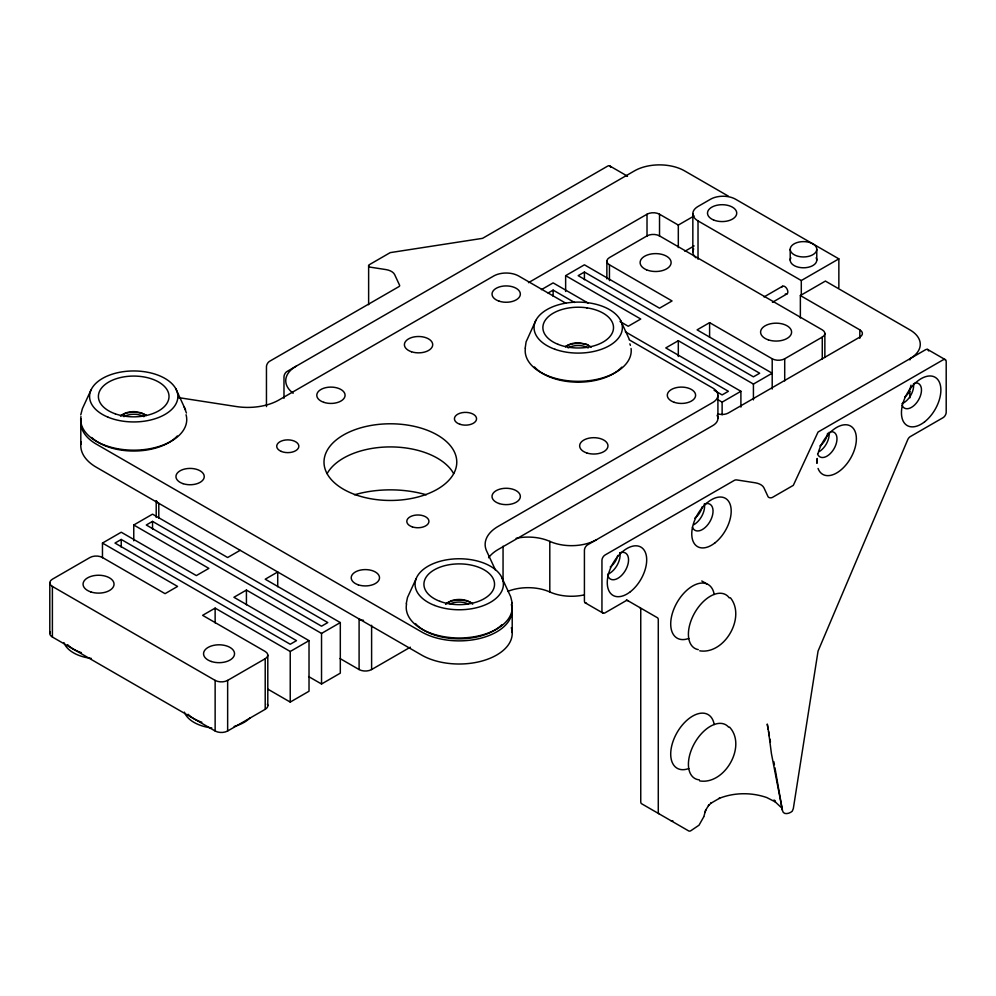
<?xml version="1.0" encoding="UTF-8"?>
<svg xmlns="http://www.w3.org/2000/svg" width="996" height="996" viewBox="0 0 996 996"><rect width="100%" height="100%" fill="white"/><g stroke="black" fill="none" stroke-linecap="round" stroke-linejoin="round"><path stroke-width="1.49" d="M49.8 633.419L49.8 582.822M156.21 500.976L156.21 517.41M267.8 655.094L267.8 705.691M368.632 304.726L368.632 265.596M606.863 261.201L606.863 278.905M816.944 459.007L816.944 463.327L817.268 458.471M525.203 348.114L526.1 341.84L535.86 320.363M406.231 603.725L407.489 597.476L416.129 578.726M80.763 414.859L82.394 408.634L90.972 390.059M705.143 812.363L705.703 810.022L703.848 816.521M705.691 810.097L709.028 804.83L708.393 805.615L711.617 802.664L710.895 803.237L719.622 798.207L718.988 798.456C734.102 792.418 751.42 792.231 766.758 797.547L775.486 802.004M818.052 453.441L818.139 453.105A27.888 16.098 -60 0 1 848.443 425.143A27.888 16.098 -60 0 1 848.443 461.658A27.888 16.098 -60 0 1 818.139 468.68L818.052 468.456M703.749 816.832L699.03 825.186L690.875 830.701A4.432 2.552 -60 0 1 688.659 830.913L641.673 803.784A4.42 2.552 -60 0 1 640.752 801.768L640.752 609.614A4.42 2.552 -60 0 0 639.83 607.585M445.598 604.385L450.839 600.924A15.139 8.74 0 0 1 472.677 604.199M120.491 416.104L125.01 413.228A15.164 8.752 0 0 1 135.045 411.672L141.444 412.867L146.3 415.506M528.478 282.665L647.014 214.227A8.852 5.104 0 0 1 659.526 214.227L678.313 225.071L694.125 215.933M102.464 557.822L102.464 543.069L121.238 532.225L196.349 575.588L208.874 568.367L133.763 525.004L133.763 540.816M133.763 525.004L152.537 514.16L227.648 557.523L240.173 550.302M541.388 289.662L553.129 282.889L588.337 303.207M565.641 291.467L565.641 275.655L584.415 264.812L659.526 308.187L672.051 300.954L609.452 264.812A8.852 5.104 0 0 1 609.452 257.591L647.014 235.903A8.852 5.104 0 0 1 659.526 235.903L822.273 329.863A8.852 5.104 0 0 1 822.273 337.096L822.273 359.22M121.238 539.459L114.988 543.069L290.234 644.25L296.497 640.64L121.238 539.459L121.238 547.128M152.537 521.394L146.275 525.004L321.534 626.185L327.796 622.575L152.537 521.394L152.537 529.05M548.124 292.998L553.129 290.11L574.53 302.473M584.415 272.045L578.166 275.655L753.424 376.837L759.674 373.226L584.415 272.045L584.415 279.714M684.899 251.253L694.125 245.937M267.936 689.195L290.234 702.08L309.021 691.236L309.021 640.64L290.234 651.484L215.136 608.12L202.611 615.341L265.21 651.484A8.852 5.104 0 0 1 265.21 658.705L265.21 709.301L227.648 730.989A8.852 5.104 0 0 1 215.136 730.989L52.39 637.029A8.852 5.104 0 0 1 50.223 631.862M308.623 676.558L321.534 684.003L340.308 673.159L340.308 622.575L321.534 633.419L246.423 590.055L233.911 597.276L309.021 640.64M822.273 337.096L784.711 358.772A8.852 5.104 0 0 1 772.199 358.772L709.6 322.642L697.088 329.863L772.199 373.226L753.424 384.07L678.313 340.707L665.789 347.928L740.9 391.291L740.9 407.103M764.057 296.933L782.495 286.275M838.856 258.86L735.583 199.225A17.704 10.221 0 0 0 710.546 199.225L698.022 206.458A17.704 10.221 0 0 0 698.022 220.913L801.294 280.536L838.856 258.86L838.856 287.583M772.435 302.311L786.927 293.945M800.361 318.023L800.361 295.538L825.472 281.034A8.852 5.104 0 0 0 826.331 281.619L909.896 329.863A35.408 20.443 0 0 1 909.896 358.772L909.896 359.93M102.464 543.069L177.574 586.432L165.062 593.666L102.464 557.523A8.852 5.104 0 0 0 89.951 557.523L52.39 579.211A8.852 5.104 0 0 0 52.39 586.432L215.136 680.393A8.852 5.104 0 0 0 227.648 680.393L265.21 658.705M717.431 399.421L722.125 402.135L740.9 391.291M340.022 658.543L359.095 669.549A8.852 5.104 0 0 0 371.608 669.549L410.34 647.188M586.582 307.801L587.341 307.913M178.11 397.541L236.289 406.542A44.26 25.547 0 0 0 279.042 399.931L493.667 276.017A17.704 10.221 0 0 1 518.704 276.017L565.865 303.245M699.715 650.811C724.466 654.858 746.241 617.134 730.367 597.725M699.715 780.901C724.702 785.097 747.125 745.892 729.52 727.08M728.387 196.162L684.563 170.864A35.408 20.443 0 0 0 634.489 170.864L287.109 371.421A4.42 2.552 -60 0 0 283.985 376.837L283.985 398.3M609.589 165.846L627.119 175.968M927.562 349.422L945.465 359.768M800.361 295.538L859.822 329.863L859.822 338.291M565.641 275.655L640.752 319.019L628.239 326.252L620.022 321.509M625.364 331.817L728.387 391.291L722.125 394.914L714.095 390.27M629.186 339.81L712.738 388.042A17.704 10.221 0 0 1 712.738 402.496L498.112 526.411A44.26 25.547 0 0 0 486.658 551.087L495.572 570.285M701.782 580.967L706.699 583.818M626.447 599.853L657.36 617.707A4.42 2.552 -60 0 1 658.281 619.736L658.281 811.877A4.42 2.552 -60 0 0 659.19 813.906M585.15 602.792L603.066 613.138M340.308 622.575L265.21 579.211L277.722 571.978L277.722 586.731M774.788 801.456L781.113 807.395M591.263 347.094L586.694 344.292L579.162 342.811A15.177 8.765 0 0 0 565.442 346.82M184.148 406.878L186.426 413.029M620.657 320.575L629.173 339.026M502.084 578.091L510.674 596.716L512.205 602.941M175.732 388.589L185.555 409.916M769.385 736.094L767.269 724.042L768.103 729.446M769.92 739.119L770.443 742.132M773.88 761.728L774.415 764.741M774.938 767.754L782.333 809.96M768.526 731.325L771.427 753.661L782.495 810.62C783.379 815.438 789.778 813.545 792.231 811.217L793.314 808.652L818.052 651.123L907.717 439.734A4.42 2.552 -60 0 1 910.344 436.572L943.075 417.673A4.432 2.552 -60 0 0 946.2 412.257L946.2 361.66A4.432 2.552 -60 0 0 943.075 359.855L818.052 432.04L793.314 485.351L772.498 497.365A2.652 1.531 0 0 1 769.933 497.763A2.652 1.531 0 0 1 768.053 496.68L763.944 487.841A12.388 7.159 0 0 0 755.192 482.786L736.928 479.96A2.652 1.531 0 0 0 734.363 480.358L605.07 554.996A4.42 2.552 -60 0 0 601.945 560.412L601.945 611.009A4.42 2.552 -60 0 0 605.07 612.814L625.687 600.912A4.42 2.552 -60 0 1 627.903 600.7M909.896 397.815L909.896 390.893A12.176 7.022 -60 0 1 904.841 396.819M824.862 333.473L824.862 357.514M816.77 249.274A13.272 7.669 0 0 1 796.85 255.922A13.272 7.669 0 0 1 796.85 242.638A13.272 7.669 0 0 1 816.77 249.274L816.77 260.118M801.294 280.536L801.294 294.903M790.214 249.274L790.214 260.118M784.711 358.772L784.711 380.908M772.199 358.772L772.199 389.038M753.424 384.07L753.424 399.882M722.125 402.135L722.125 414.784M717.917 395.275L717.917 418.395M709.6 322.642L709.6 337.395M698.022 220.913L698.022 259.221M692.843 213.679L692.843 251.988M678.313 225.071L678.313 247.556M678.313 340.707L678.313 356.518M659.526 214.227L659.526 236.363M647.014 214.227L647.014 236.363M609.452 264.812L609.452 280.623M553.129 290.11L553.129 296.248M516.14 538.288A35.408 20.443 0 0 1 549.804 541.376L549.804 591.973A35.408 20.443 0 0 0 583.457 595.06M512.205 609.44L512.205 632.56M503.055 546.231L503.055 581.017M371.608 625.289L371.608 669.549M359.095 669.549L359.095 618.964A8.852 5.104 0 0 0 363.54 620.346M321.534 633.419L321.534 684.003M290.234 651.484L290.234 702.08M266.455 406.58L266.455 366.727A4.42 2.552 -60 0 1 269.58 361.299L398.861 286.661A2.652 1.531 0 0 0 399.558 285.18L394.665 274.635A12.388 7.159 0 0 0 385.9 269.58L370.599 267.214A2.652 1.531 0 0 1 368.719 266.131A2.652 1.531 0 0 1 369.404 264.65L390.22 252.623L482.562 238.343L607.585 166.158A4.432 2.552 -60 0 1 610.66 167.365M246.423 590.055L246.423 604.809M227.648 680.393L227.648 730.989M215.136 608.12L215.136 622.874M215.136 680.393L215.136 730.989M158.8 518.082L158.8 503.316A8.852 5.104 0 0 1 156.397 500.751M80.813 421.271L80.813 444.39M52.39 586.432L52.39 637.029M177.288 435.999A49.476 28.56 0 0 1 135.207 451.014A49.476 28.56 0 0 1 91.632 437.481M121.201 415.245A17.704 10.221 0 0 1 146.238 415.245M186.065 414.734A53.012 30.602 0 0 1 135.307 450.167A53.012 30.602 0 0 1 80.962 416.565M565.691 346.396A17.704 10.221 0 0 1 588.362 345.251M621.778 367.151A49.476 28.56 0 0 1 577.991 382.178A49.476 28.56 0 0 1 534.441 366.939M631.078 348.5A53.012 30.602 0 0 1 577.979 381.331A53.012 30.602 0 0 1 525.365 348.239M629.846 343.832A53.012 30.602 0 0 1 630.393 345.375M501.972 624.666A49.476 28.56 0 0 1 458.172 638.834A49.476 28.56 0 0 1 415.469 623.596M446.718 603.053A17.704 10.221 0 0 1 471.755 603.053M511.72 603.078A53.012 30.602 0 0 1 459.915 638A53.012 30.602 0 0 1 406.58 603.85M81.174 441.826A53.112 30.664 0 0 0 96.326 467.249L421.557 655.032A53.112 30.664 0 0 0 483.882 660.473A53.112 30.664 0 0 0 511.322 627.717M488.575 557.76A44.26 25.547 0 0 1 498.112 549.531L712.738 425.628A17.704 10.221 0 0 0 717.083 415.295M327.124 473.623A66.383 38.334 0 0 1 390.382 446.918A66.383 38.334 0 0 1 453.653 473.623M81.174 418.706A53.112 30.664 0 0 0 96.326 444.129L421.557 631.9A53.112 30.664 0 0 0 483.882 637.34A53.112 30.664 0 0 0 511.322 604.584M123.865 416.664A14.168 8.18 0 0 1 143.897 416.664M450.043 603.937A14.168 8.18 0 0 1 468.195 603.937M568.143 347.928A14.168 8.18 0 0 1 588.175 347.928M625.102 176.28A4.432 2.552 -60 0 1 627.505 176.192M828.996 432.376A14.168 8.18 -60 0 1 819.135 451.649M704.433 504.175A15.052 8.69 -60 0 1 693.951 524.643M913.506 383.597A14.168 8.18 -60 0 1 901.903 403.691M672.86 820.816A4.432 2.552 -60 0 1 671.13 820.804M586.482 603.103A4.42 2.552 -60 0 1 584.415 600.887L584.415 550.302A4.42 2.552 -60 0 1 587.553 544.874L925.545 349.733A4.432 2.552 -60 0 1 928.633 350.941M619.935 552.954A15.052 8.69 -60 0 1 607.61 574.306M699.366 779.868A30.976 17.891 -60 0 1 694.386 743.477A30.976 17.891 -60 0 1 728.624 727.167M688.809 768.526A30.976 17.891 -60 0 1 670.744 752.565A30.976 17.891 -60 0 1 691.336 716.896A30.976 17.891 -60 0 1 714.194 724.565M698.283 649.629A30.976 17.891 -60 0 1 695.283 611.818A30.976 17.891 -60 0 1 729.296 597.936M688.809 638.424A30.976 17.891 -60 0 1 670.744 622.475A30.976 17.891 -60 0 1 691.336 586.806A30.976 17.891 -60 0 1 714.194 594.475M619.761 552.855A15.052 8.69 -60 0 1 626.061 569.214A15.052 8.69 -60 0 1 607.909 575.999M704.259 504.063A15.052 8.69 -60 0 1 710.559 520.422A15.052 8.69 -60 0 1 692.407 527.208M773.954 800.037A134.311 107.257 -80.3 0 1 775.237 800.759M830.39 431.754A14.168 8.18 -60 0 1 834.05 448.686A14.168 8.18 -60 0 1 817.554 453.989M914.888 382.974A14.168 8.18 -60 0 1 918.549 399.906A14.168 8.18 -60 0 1 902.052 405.198M201.864 722.212A35.408 20.443 0 0 1 188.082 714.257M249.996 717.867A35.408 20.443 0 0 1 234.16 726.433M211.787 727.952A35.408 20.443 0 0 1 184.385 712.14M81.373 652.641A35.408 20.443 0 0 1 67.591 644.686M91.296 658.393A35.408 20.443 0 0 1 63.893 642.569M910.979 385.191A12.139 6.25 -64.9 0 1 909.186 390.519M596.542 539.683A35.408 20.443 0 0 1 549.804 541.376M293.173 393.221A35.408 20.443 0 0 1 296.111 366.229M267.376 704.135A8.852 5.104 0 0 1 265.21 709.301M507.661 591.425A35.408 20.443 0 0 1 549.804 591.973M859.822 329.863A8.852 5.104 0 0 1 859.822 337.096L728.387 412.979A8.852 5.104 0 0 1 717.83 413.838M354.489 494.788A79.668 45.99 0 0 1 426.276 494.788M827.601 433.385A12.176 7.022 -60 0 1 819.907 445.922M702.23 506.703A12.176 7.022 -60 0 1 694.735 518.194M617.732 555.482A12.176 7.022 -60 0 1 610.237 566.973M695.955 257.777A17.704 10.221 0 0 1 693.677 248.888M816.147 257.79A13.272 7.669 0 0 1 803.486 267.787A13.272 7.669 0 0 1 790.836 257.79M781.711 287.383A4.42 2.552 60 0 1 785.109 286.748A4.42 2.552 60 0 1 787.836 291.816A4.42 2.552 60 0 1 785.284 293.994M107.979 417.162A44.16 25.498 0 0 0 177.661 398.96A44.16 25.498 0 0 0 115.511 373.226A44.16 25.498 0 0 0 107.979 417.162M115.275 413.838A35.308 20.381 0 0 0 169.009 396.981A35.308 20.381 0 0 0 116.856 378.542A35.308 20.381 0 0 0 115.275 413.838M554.984 349.285A44.16 25.498 0 0 0 622.351 328.369A44.16 25.498 0 0 0 557.287 305.15A44.16 25.498 0 0 0 554.984 349.285M558.021 344.33A35.308 20.381 0 0 0 613.387 329.327A35.308 20.381 0 0 0 563.201 309.146A35.308 20.381 0 0 0 558.021 344.33M434.742 605.481A44.16 25.498 0 0 0 503.304 585.909A44.16 25.498 0 0 0 439.659 561.408A44.16 25.498 0 0 0 434.742 605.481M439.921 601.335A35.308 20.381 0 0 0 494.489 585.399A35.308 20.381 0 0 0 443.307 566.077A35.308 20.381 0 0 0 439.921 601.335M357.19 495.323A66.383 38.334 0 0 0 456.778 462.119A66.383 38.334 0 0 0 357.19 428.927A66.383 38.334 0 0 0 357.19 495.323M412.344 526.896A11.068 6.387 0 0 0 428.94 521.356A11.068 6.387 0 0 0 412.344 515.828A11.068 6.387 0 0 0 412.344 526.896M459.965 424.296A11.068 6.387 0 0 0 476.561 418.756A11.068 6.387 0 0 0 459.965 413.228A11.068 6.387 0 0 0 459.965 424.296M281.295 451.425A11.068 6.387 0 0 0 298.788 446.918A11.068 6.387 0 0 0 283.275 440.419A11.068 6.387 0 0 0 281.295 451.425M499.096 301.166A14.168 8.18 0 0 0 520.348 294.081A14.168 8.18 0 0 0 499.096 287.01A14.168 8.18 0 0 0 499.096 301.166M411.473 351.762A14.168 8.18 0 0 0 432.712 344.678A14.168 8.18 0 0 0 411.473 337.594A14.168 8.18 0 0 0 411.473 351.762M323.849 402.347A14.168 8.18 0 0 0 345.089 395.275A14.168 8.18 0 0 0 323.849 388.191A14.168 8.18 0 0 0 323.849 402.347M183.015 483.658A14.168 8.18 0 0 0 204.255 476.574A14.168 8.18 0 0 0 183.015 469.502A14.168 8.18 0 0 0 183.015 483.658M358.274 584.839A14.168 8.18 0 0 0 379.513 577.767A14.168 8.18 0 0 0 358.274 570.683A14.168 8.18 0 0 0 358.274 584.839M499.096 503.54A14.168 8.18 0 0 0 520.348 496.456A14.168 8.18 0 0 0 499.096 489.372A14.168 8.18 0 0 0 499.096 503.54M586.731 452.943A14.168 8.18 0 0 0 607.971 445.859A14.168 8.18 0 0 0 586.731 438.775A14.168 8.18 0 0 0 586.731 452.943M674.354 402.347A14.168 8.18 0 0 0 695.606 395.275A14.168 8.18 0 0 0 674.354 388.191A14.168 8.18 0 0 0 674.354 402.347M714.904 542.92A27.888 16.098 -60 0 0 726.582 499.12A27.888 16.098 -60 0 0 692.955 525.378A27.888 16.098 -60 0 0 714.904 542.92M630.406 591.699A27.888 16.098 -60 0 0 642.084 547.9A27.888 16.098 -60 0 0 608.456 574.169A27.888 16.098 -60 0 0 630.406 591.699M924.587 421.856A27.888 16.098 -60 0 0 936.265 378.057A27.888 16.098 -60 0 0 902.637 404.326A27.888 16.098 -60 0 0 924.587 421.856M646.529 269.804A15.488 8.939 0 0 0 671.03 263.479A15.488 8.939 0 0 0 649.305 254.391A15.488 8.939 0 0 0 646.529 269.804M768.364 339.873A15.488 8.939 0 0 0 791.596 332.116A15.488 8.939 0 0 0 768.364 324.372A15.488 8.939 0 0 0 768.364 339.873M90.81 591.923A15.488 8.939 0 0 0 114.042 584.179A15.488 8.939 0 0 0 90.81 576.435A15.488 8.939 0 0 0 90.81 591.923M211.301 661.481A15.488 8.939 0 0 0 234.533 653.737A15.488 8.939 0 0 0 211.301 645.993A15.488 8.939 0 0 0 211.301 661.481M713.547 219.967A14.604 8.429 0 0 0 736.654 214.016A14.604 8.429 0 0 0 716.161 205.437A14.604 8.429 0 0 0 713.547 219.967"/></g></svg>
